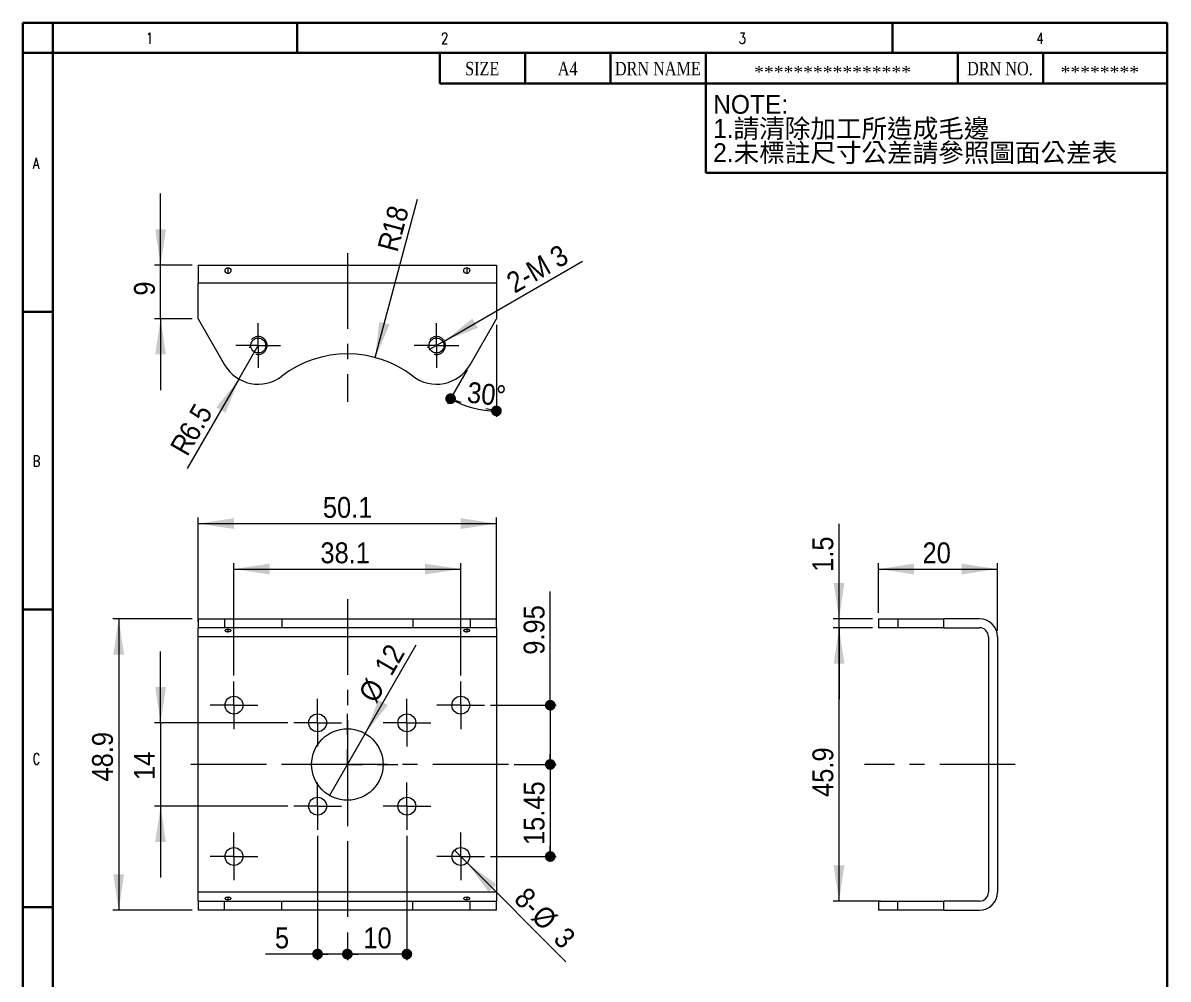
# Model space of a CAD drawing. Header units: millimetres. Extents: x 10 to 202, y 2 to 295.
# Drawn here: x 10 to 202.4, y 133.9 to 294.5 of the extents above; entities that cross this region are included whole.
import ezdxf

# ---------------------------------------------------------------- set-up
doc = ezdxf.new("R2010")
doc.units = ezdxf.units.MM
doc.linetypes.add('CENTER', pattern=[10.16, 6.35, -1.27, 1.27, -1.27])
doc.linetypes.add('CENTERX2', pattern=[20.32, 12.7, -2.54, 2.54, -2.54])
doc.layers.add('SLD-0', color=179, linetype='Continuous')
for name, color, linetype, lineweight in [('中心線2', 1, 'CENTER', 15), ('尺寸標柱線', 3, 'Continuous', 15), ('文字線性', 179, 'Continuous', 15)]:
    doc.layers.add(name, color=color, linetype=linetype, lineweight=lineweight)
doc.styles.add('SLDTEXTSTYLE0', font='GOTHIC.TTF', dxfattribs={"width": 0.913})
doc.styles.add('SLDTEXTSTYLE1', font='')
doc.styles.add('SLDTEXTSTYLE12', font='times.ttf', dxfattribs={"width": 0.8})
doc.styles.add('SLDTEXTSTYLE13', font='times.ttf', dxfattribs={"width": 1.090687})
doc.styles.add('SLDTEXTSTYLE14', font='txt_____.ttf', dxfattribs={"width": 0.75})
doc.styles.add('SLDTEXTSTYLE2', font='', dxfattribs={"bigfont": 'bigfont'})
doc.styles.get('SLDTEXTSTYLE1').set_extended_font_data('新細明體')
doc.styles.get('SLDTEXTSTYLE2').set_extended_font_data('新細明體')
doc.dimstyles.new('SLDDIMSTYLE0', dxfattribs={"dimtxt": 3.5, "dimasz": 6, "dimexe": 0, "dimexo": 0.0625, "dimgap": 0.875, "dimtad": 2, "dimdec": 1, "dimrnd": 1e-09, "dimzin": 12, "dimdsep": 46, "dimtxsty": 'SLDTEXTSTYLE0', "dimsah": 1, "dimcen": 0.09, "dimadec": 0, "dimazin": 0, "dimtfac": 1, "dimtdec": 1, "dimtofl": 0, "dimtmove": 0, "dimatfit": 3, "dimfxl": 0, "dimtolj": 1, "dimtzin": 12, "dimarcsym": 0})
doc.dimstyles.new('SLDDIMSTYLE1', dxfattribs={"dimtxt": 3.5, "dimasz": 6, "dimexe": 0, "dimexo": 0.0625, "dimgap": 0.875, "dimtad": 2, "dimrnd": 1e-09, "dimzin": 12, "dimdsep": 46, "dimtxsty": 'SLDTEXTSTYLE0', "dimsah": 1, "dimcen": 0.09, "dimadec": 0, "dimazin": 0, "dimtfac": 1, "dimtofl": 0, "dimtmove": 0, "dimatfit": 3, "dimfxl": 0, "dimtolj": 1, "dimtzin": 12, "dimarcsym": 0})
doc.dimstyles.new('SLDDIMSTYLE10', dxfattribs={"dimtxt": 3.5, "dimasz": 6, "dimexe": 0, "dimexo": 0.0625, "dimgap": 0.875, "dimtad": 2, "dimrnd": 1e-09, "dimzin": 12, "dimdsep": 46, "dimtxsty": 'SLDTEXTSTYLE0', "dimsah": 1, "dimcen": 0.09, "dimadec": 0, "dimazin": 0, "dimtfac": 1, "dimtofl": 0, "dimtmove": 0, "dimatfit": 3, "dimfxl": 0, "dimtolj": 1, "dimtzin": 12, "dimarcsym": 0})
doc.dimstyles.new('SLDDIMSTYLE2', dxfattribs={"dimtxt": 3.5, "dimasz": 1.8, "dimexe": 0, "dimexo": 0.0625, "dimgap": 0.875, "dimtad": 2, "dimrnd": 1e-09, "dimzin": 12, "dimdsep": 46, "dimtxsty": 'SLDTEXTSTYLE0', "dimblk1": 'DOT', "dimblk2": 'DOT', "dimsah": 1, "dimcen": 0.09, "dimadec": 0, "dimazin": 0, "dimtfac": 1, "dimtofl": 0, "dimtmove": 0, "dimatfit": 3, "dimldrblk": 'DOT', "dimfxl": 0, "dimtolj": 1, "dimtzin": 12, "dimarcsym": 0})
doc.dimstyles.new('SLDDIMSTYLE3', dxfattribs={"dimtxt": 3.5, "dimasz": 6, "dimexe": 0, "dimexo": 0.0625, "dimgap": 0.875, "dimtad": 2, "dimrnd": 1e-09, "dimzin": 12, "dimdsep": 46, "dimtxsty": 'SLDTEXTSTYLE0', "dimsah": 1, "dimcen": 0.09, "dimadec": 0, "dimazin": 0, "dimtfac": 1, "dimtmove": 0, "dimatfit": 3, "dimfxl": 0, "dimtolj": 1, "dimtzin": 12, "dimarcsym": 0})
doc.dimstyles.new('SLDDIMSTYLE4', dxfattribs={"dimtxt": 3.5, "dimasz": 6, "dimexe": 0, "dimexo": 0.0625, "dimgap": 0.875, "dimtad": 2, "dimrnd": 1e-09, "dimzin": 12, "dimdsep": 46, "dimtxsty": 'SLDTEXTSTYLE0', "dimsah": 1, "dimcen": 0.09, "dimadec": 0, "dimazin": 0, "dimtfac": 1, "dimtmove": 0, "dimatfit": 3, "dimfxl": 0, "dimtolj": 1, "dimtzin": 12, "dimarcsym": 0})
doc.dimstyles.new('SLDDIMSTYLE5', dxfattribs={"dimtxt": 3.5, "dimasz": 1.8, "dimexe": 0, "dimexo": 0.0625, "dimgap": 0.875, "dimtad": 2, "dimdec": 4, "dimzin": 12, "dimdsep": 46, "dimtxsty": 'SLDTEXTSTYLE0', "dimblk1": 'DOT', "dimblk2": 'DOT', "dimsah": 1, "dimcen": 0.09, "dimadec": 0, "dimazin": 0, "dimtfac": 1, "dimtdec": 0, "dimtofl": 0, "dimtmove": 0, "dimatfit": 3, "dimldrblk": 'DOT', "dimfxl": 0, "dimtolj": 1, "dimtzin": 12, "dimarcsym": 0})
doc.dimstyles.new('SLDDIMSTYLE6', dxfattribs={"dimtxt": 3.5, "dimasz": 6, "dimexe": 0, "dimexo": 0.0625, "dimgap": 0.875, "dimtad": 2, "dimrnd": 1e-09, "dimzin": 12, "dimdsep": 46, "dimtxsty": 'SLDTEXTSTYLE0', "dimsah": 1, "dimcen": 0.09, "dimadec": 0, "dimazin": 0, "dimtfac": 1, "dimtmove": 0, "dimatfit": 3, "dimfxl": 0, "dimtolj": 1, "dimtzin": 12, "dimarcsym": 0})
doc.dimstyles.new('SLDDIMSTYLE7', dxfattribs={"dimtxt": 3.5, "dimasz": 6, "dimexe": 0, "dimexo": 0.0625, "dimgap": 0.875, "dimtad": 2, "dimdec": 0, "dimrnd": 1e-09, "dimzin": 12, "dimdsep": 46, "dimtxsty": 'SLDTEXTSTYLE0', "dimsah": 1, "dimcen": 0.09, "dimadec": 0, "dimazin": 0, "dimtfac": 1, "dimtdec": 0, "dimtofl": 0, "dimtmove": 0, "dimatfit": 3, "dimfxl": 0, "dimtolj": 1, "dimtzin": 12, "dimarcsym": 0})
doc.dimstyles.new('SLDDIMSTYLE8', dxfattribs={"dimtxt": 3.5, "dimasz": 6, "dimexe": 0, "dimexo": 0.0625, "dimgap": 0.875, "dimtad": 2, "dimdec": 1, "dimrnd": 1e-09, "dimzin": 12, "dimdsep": 46, "dimtxsty": 'SLDTEXTSTYLE0', "dimsah": 1, "dimcen": 0.09, "dimadec": 0, "dimazin": 0, "dimtfac": 1, "dimtdec": 1, "dimtofl": 0, "dimtmove": 0, "dimatfit": 3, "dimfxl": 0, "dimtolj": 1, "dimtzin": 12, "dimarcsym": 0})
doc.dimstyles.new('SLDDIMSTYLE9', dxfattribs={"dimtxt": 3.5, "dimasz": 6, "dimexe": 0, "dimexo": 0.0625, "dimgap": 0.875, "dimtad": 2, "dimdec": 1, "dimrnd": 1e-09, "dimzin": 12, "dimdsep": 46, "dimtxsty": 'SLDTEXTSTYLE0', "dimsah": 1, "dimcen": 0.09, "dimadec": 0, "dimazin": 0, "dimtfac": 1, "dimtdec": 1, "dimtofl": 0, "dimtmove": 0, "dimatfit": 3, "dimfxl": 0, "dimtolj": 1, "dimtzin": 12, "dimarcsym": 0})

# ---------------------------------------------------------------- blocks, each defined once
blk = doc.blocks.new('SW_NOTE_0')
at = {"layer": '文字線性', "color": 0, "char_height": 3.5, "attachment_point": 1}
for s, insert, style in [('NOTE:', (0, 4.37), 'SLDTEXTSTYLE1'), ('1.請清除加工所造成毛邊', (0, -0.13), 'SLDTEXTSTYLE2'), ('2.未標註尺寸公差請參照圖面公差表', (0, -4.63), 'SLDTEXTSTYLE2')]:
    blk.add_mtext(s, dxfattribs=dict(at, insert=insert, style=style))
blk = doc.blocks.new('*D3')
at = {"layer": '尺寸標柱線', "color": 5}
for p, q in [((39.45, 193.93), (39.45, 211.43)), ((39.45, 210.43), (89.55, 210.43)), ((89.55, 193.93), (89.55, 211.43))]:
    blk.add_line(p, q, dxfattribs=at)
for points in [[(39.45, 210.43), (45.45, 209.53), (45.45, 211.33)], [(89.55, 210.43), (83.55, 211.33), (83.55, 209.53)]]:
    blk.add_solid(points, dxfattribs=at)
at = {"layer": '尺寸標柱線', "color": 5, "insert": (60.39, 214.9), "char_height": 3.5, "attachment_point": 1, "style": 'SLDTEXTSTYLE0'}
blk.add_mtext('50.1', dxfattribs=at)
blk = doc.blocks.new('*D4')
at = {"layer": '尺寸標柱線', "color": 5}
for p, q in [((45.45, 184.93), (45.45, 203.8)), ((45.45, 202.8), (83.55, 202.8)), ((83.55, 184.93), (83.55, 203.8))]:
    blk.add_line(p, q, dxfattribs=at)
for points in [[(45.45, 202.8), (51.45, 201.9), (51.45, 203.7)], [(83.55, 202.8), (77.55, 203.7), (77.55, 201.9)]]:
    blk.add_solid(points, dxfattribs=at)
at = {"layer": '尺寸標柱線', "color": 5, "insert": (59.98, 207.27), "char_height": 3.5, "attachment_point": 1, "style": 'SLDTEXTSTYLE0'}
blk.add_mtext('38.1', dxfattribs=at)
blk = doc.blocks.new('*D5')
at = {"layer": '尺寸標柱線', "color": 5}
for p, q in [((33.13, 176.98), (33.13, 188.98)), ((54.5, 176.98), (32.13, 176.98)), ((33.13, 176.98), (33.13, 162.98)), ((54.5, 162.98), (32.13, 162.98)), ((33.13, 162.98), (33.13, 150.98))]:
    blk.add_line(p, q, dxfattribs=at)
for points in [[(33.13, 176.98), (34.03, 182.98), (32.23, 182.98)], [(33.13, 162.98), (32.23, 156.98), (34.03, 156.98)]]:
    blk.add_solid(points, dxfattribs=at)
at = {"layer": '尺寸標柱線', "color": 5, "insert": (28.66, 167.38), "char_height": 3.5, "attachment_point": 1, "rotation": 90, "style": 'SLDTEXTSTYLE0'}
blk.add_mtext('14', dxfattribs=at)
blk = doc.blocks.new('*D6')
at = {"layer": '尺寸標柱線', "color": 5}
for p, q in [((38.45, 194.43), (25.09, 194.43)), ((26.09, 194.43), (26.09, 145.53)), ((38.45, 145.53), (25.09, 145.53))]:
    blk.add_line(p, q, dxfattribs=at)
for points in [[(26.09, 194.43), (25.19, 188.43), (26.99, 188.43)], [(26.09, 145.53), (26.99, 151.53), (25.19, 151.53)]]:
    blk.add_solid(points, dxfattribs=at)
at = {"layer": '尺寸標柱線', "color": 5, "insert": (21.62, 167.12), "char_height": 3.5, "attachment_point": 1, "rotation": 90, "style": 'SLDTEXTSTYLE0'}
blk.add_mtext('48.9', dxfattribs=at)
blk = doc.blocks.new('_DOT')
at = {"color": 0, "linetype": 'ByBlock', "lineweight": -2}
blk.add_line((-0.5, 0), (-1, 0), dxfattribs=at)
at = {"color": 0, "linetype": 'ByBlock', "const_width": 0.5}
blk.add_lwpolyline([(-0.25, 0, 1), (0.25, 0, 1)], format="xyb", close=True, dxfattribs=at)
blk = doc.blocks.new('*D8')
at = {"layer": '尺寸標柱線', "color": 5}
for p, q in [((59.5, 157.98), (59.5, 137.14)), ((64.5, 141.79), (64.5, 137.14)), ((59.5, 138.14), (50.75, 138.14)), ((64.5, 138.14), (59.5, 138.14))]:
    blk.add_line(p, q, dxfattribs=at)
at = {"layer": '尺寸標柱線', "color": 5, "xscale": 1.8, "yscale": 1.8, "rotation": 180.0000000000006}
blk.add_blockref('_DOT', (59.5, 138.14, -9.9), dxfattribs=at)
at = {"layer": '尺寸標柱線', "color": 5, "xscale": 1.8, "yscale": 1.8}
blk.add_blockref('_DOT', (64.5, 138.14, -9.9), dxfattribs=at)
at = {"layer": '尺寸標柱線', "color": 5, "insert": (52.34, 142.61), "char_height": 3.5, "attachment_point": 1, "style": 'SLDTEXTSTYLE0'}
blk.add_mtext('5', dxfattribs=at)
blk = doc.blocks.new('*D9')
at = {"layer": '尺寸標柱線', "color": 5}
for p, q in [((74.5, 157.98), (74.5, 137.14)), ((64.5, 141.79), (64.5, 137.14)), ((74.5, 138.14), (64.5, 138.14))]:
    blk.add_line(p, q, dxfattribs=at)
at = {"layer": '尺寸標柱線', "color": 5, "xscale": 1.8, "yscale": 1.8, "rotation": 180.0000000000006}
blk.add_blockref('_DOT', (64.5, 138.14, -9.9), dxfattribs=at)
at = {"layer": '尺寸標柱線', "color": 5, "xscale": 1.8, "yscale": 1.8}
blk.add_blockref('_DOT', (74.5, 138.14, -9.9), dxfattribs=at)
at = {"layer": '尺寸標柱線', "color": 5, "insert": (67.19, 142.61), "char_height": 3.5, "attachment_point": 1, "style": 'SLDTEXTSTYLE0'}
blk.add_mtext('10', dxfattribs=at)
blk = doc.blocks.new('*D10')
at = {"layer": '尺寸標柱線', "color": 5}
for p, q in [((98.59, 179.93), (98.59, 199.04)), ((88.55, 179.93), (99.59, 179.93)), ((98.59, 179.93), (98.59, 169.98)), ((92.55, 169.98), (99.59, 169.98))]:
    blk.add_line(p, q, dxfattribs=at)
at = {"layer": '尺寸標柱線', "color": 5, "xscale": 1.8, "yscale": 1.8}
for p, rotation in [((98.59, 179.93, -9.9), 90.00000000000057), ((98.59, 169.98, -9.9), 270.0000000000006)]:
    blk.add_blockref('_DOT', p, dxfattribs=dict(at, rotation=rotation))
at = {"layer": '尺寸標柱線', "color": 5, "insert": (94.12, 188.41), "char_height": 3.5, "attachment_point": 1, "rotation": 90, "style": 'SLDTEXTSTYLE0'}
blk.add_mtext('9.95', dxfattribs=at)
blk = doc.blocks.new('*D11')
at = {"layer": '尺寸標柱線', "color": 5}
for p, q in [((92.55, 169.98), (99.59, 169.98)), ((98.59, 169.98), (98.59, 154.53)), ((88.55, 154.53), (99.59, 154.53))]:
    blk.add_line(p, q, dxfattribs=at)
at = {"layer": '尺寸標柱線', "color": 5, "xscale": 1.8, "yscale": 1.8}
for p, rotation in [((98.59, 169.98, -9.9), 90.00000000000057), ((98.59, 154.53, -9.9), 270.0000000000006)]:
    blk.add_blockref('_DOT', p, dxfattribs=dict(at, rotation=rotation))
at = {"layer": '尺寸標柱線', "color": 5, "insert": (94.12, 156.45), "char_height": 3.5, "attachment_point": 1, "rotation": 90, "style": 'SLDTEXTSTYLE0'}
blk.add_mtext('15.45', dxfattribs=at)
blk = doc.blocks.new('*D12')
at = {"layer": '尺寸標柱線', "color": 5}
for q in [(82.49, 155.59), (101.22, 136.87)]:
    blk.add_line((84.61, 153.47), q, dxfattribs=at)
blk.add_solid([(84.61, 153.47), (88.22, 148.59), (89.49, 149.87)], dxfattribs=at)
at = {"layer": '尺寸標柱線', "color": 5, "char_height": 3.5, "attachment_point": 1, "rotation": 315, "style": 'SLDTEXTSTYLE0'}
for s, insert in [('8-', (94.79, 149.65)), ('%%c', (97.68, 146.69)), ('3', (101.41, 142.95))]:
    blk.add_mtext(s, dxfattribs=dict(at, insert=insert))
blk = doc.blocks.new('*D13')
at = {"layer": '尺寸標柱線', "color": 5}
for q in [(76.09, 190.05), (61.5, 164.79)]:
    blk.add_line((67.5, 175.18), q, dxfattribs=at)
blk.add_solid([(67.5, 175.18), (71.28, 179.93), (69.72, 180.83)], dxfattribs=at)
at = {"layer": '尺寸標柱線', "color": 5, "char_height": 3.5, "attachment_point": 1, "rotation": 60, "style": 'SLDTEXTSTYLE0'}
for s, insert in [('12', (68.87, 186.41)), ('%%c', (66.23, 181.84))]:
    blk.add_mtext(s, dxfattribs=dict(at, insert=insert))
blk = doc.blocks.new('SW_CENTERMARKSYMBOL_0')
at = {"layer": '中心線2', "color": 0}
for p, q in [((0, 2.5), (0, 4)), ((0, 0), (0, 2.5)), ((-2.5, 0), (-4, 0)), ((0, 0), (-2.5, 0)), ((0, 0), (0, -2.5)), ((0, 0), (2.5, 0)), ((2.5, 0), (4, 0)), ((0, -2.5), (0, -4))]:
    blk.add_line(p, q, dxfattribs=at)
blk = doc.blocks.new('SW_CENTERMARKSYMBOL_1')
at = {"layer": '中心線2', "color": 0}
for p, q in [((0, 2.5), (0, 4)), ((0, 0), (0, 2.5)), ((-2.5, 0), (-4, 0)), ((0, 0), (-2.5, 0)), ((0, 0), (0, -2.5)), ((0, 0), (2.5, 0)), ((2.5, 0), (4, 0)), ((0, -2.5), (0, -4))]:
    blk.add_line(p, q, dxfattribs=at)
blk = doc.blocks.new('SW_CENTERMARKSYMBOL_2')
at = {"layer": '中心線2', "color": 0}
for p, q in [((0, 2.5), (0, 4)), ((0, 0), (0, 2.5)), ((-2.5, 0), (-4, 0)), ((0, 0), (-2.5, 0)), ((0, 0), (0, -2.5)), ((0, 0), (2.5, 0)), ((2.5, 0), (4, 0)), ((0, -2.5), (0, -4))]:
    blk.add_line(p, q, dxfattribs=at)
blk = doc.blocks.new('SW_CENTERMARKSYMBOL_3')
at = {"layer": '中心線2', "color": 0}
for p, q in [((0, 2.5), (0, 4)), ((0, 0), (0, 2.5)), ((-2.5, 0), (-4, 0)), ((0, 0), (-2.5, 0)), ((0, 0), (0, -2.5)), ((0, 0), (2.5, 0)), ((2.5, 0), (4, 0)), ((0, -2.5), (0, -4))]:
    blk.add_line(p, q, dxfattribs=at)
blk = doc.blocks.new('SW_CENTERMARKSYMBOL_4')
at = {"layer": '中心線2', "color": 0}
for p, q in [((0, 5), (0, 8.5)), ((0, 0), (0, 2.5)), ((-5, 0), (-8.5, 0)), ((0, 0), (-2.5, 0)), ((0, 0), (0, -2.5)), ((0, 0), (2.5, 0)), ((5, 0), (8.5, 0)), ((0, -5), (0, -8.5))]:
    blk.add_line(p, q, dxfattribs=at)
blk = doc.blocks.new('SW_CENTERMARKSYMBOL_5')
at = {"layer": '中心線2', "color": 0}
for p, q in [((0, 2.5), (0, 4)), ((0, 0), (0, 2.5)), ((-2.5, 0), (-4, 0)), ((0, 0), (-2.5, 0)), ((0, 0), (0, -2.5)), ((0, 0), (2.5, 0)), ((2.5, 0), (4, 0)), ((0, -2.5), (0, -4))]:
    blk.add_line(p, q, dxfattribs=at)
blk = doc.blocks.new('SW_CENTERMARKSYMBOL_6')
at = {"layer": '中心線2', "color": 0}
for p, q in [((0, 2.5), (0, 4)), ((0, 0), (0, 2.5)), ((-2.5, 0), (-4, 0)), ((0, 0), (-2.5, 0)), ((0, 0), (0, -2.5)), ((0, 0), (2.5, 0)), ((2.5, 0), (4, 0)), ((0, -2.5), (0, -4))]:
    blk.add_line(p, q, dxfattribs=at)
blk = doc.blocks.new('SW_CENTERMARKSYMBOL_7')
at = {"layer": '中心線2', "color": 0}
for p, q in [((0, 2.5), (0, 4)), ((0, 0), (0, 2.5)), ((-2.5, 0), (-4, 0)), ((0, 0), (-2.5, 0)), ((0, 0), (0, -2.5)), ((0, 0), (2.5, 0)), ((2.5, 0), (4, 0)), ((0, -2.5), (0, -4))]:
    blk.add_line(p, q, dxfattribs=at)
blk = doc.blocks.new('SW_CENTERMARKSYMBOL_8')
at = {"layer": '中心線2', "color": 0}
for p, q in [((0, 2.5), (0, 4)), ((0, 0), (0, 2.5)), ((-2.5, 0), (-4, 0)), ((0, 0), (-2.5, 0)), ((0, 0), (0, -2.5)), ((0, 0), (2.5, 0)), ((2.5, 0), (4, 0)), ((0, -2.5), (0, -4))]:
    blk.add_line(p, q, dxfattribs=at)
blk = doc.blocks.new('SW_CENTERMARKSYMBOL_9')
at = {"layer": '中心線2', "color": 0}
for p, q in [((0, 2.5), (0, 4)), ((0, 0), (0, 2.5)), ((-2.5, 0), (-4, 0)), ((0, 0), (-2.5, 0)), ((0, 0), (0, -2.5)), ((0, 0), (2.5, 0)), ((2.5, 0), (4, 0)), ((0, -2.5), (0, -4))]:
    blk.add_line(p, q, dxfattribs=at)
blk = doc.blocks.new('SW_CENTERMARKSYMBOL_10')
at = {"layer": '中心線2', "color": 0}
for p, q in [((0, 2.5), (0, 4)), ((0, 0), (0, 2.5)), ((-2.5, 0), (-4, 0)), ((0, 0), (-2.5, 0)), ((0, 0), (0, -2.5)), ((0, 0), (2.5, 0)), ((2.5, 0), (4, 0)), ((0, -2.5), (0, -4))]:
    blk.add_line(p, q, dxfattribs=at)
blk = doc.blocks.new('SW_CENTERMARKSYMBOL_11')
at = {"layer": '中心線2', "color": 0}
for p, q in [((0, 2.5), (0, 4)), ((0, 0), (0, 2.5)), ((-2.5, 0), (-4, 0)), ((0, 0), (-2.5, 0)), ((0, 0), (0, -2.5)), ((0, 0), (2.5, 0)), ((2.5, 0), (4, 0)), ((0, -2.5), (0, -4))]:
    blk.add_line(p, q, dxfattribs=at)
blk = doc.blocks.new('SW_CENTERMARKSYMBOL_12')
at = {"layer": '中心線2', "color": 0}
for p, q in [((0, 2.5), (0, 4)), ((0, 0), (0, 2.5)), ((-2.5, 0), (-4, 0)), ((0, 0), (-2.5, 0)), ((0, 0), (0, -2.5)), ((0, 0), (2.5, 0)), ((2.5, 0), (4, 0)), ((0, -2.5), (0, -4))]:
    blk.add_line(p, q, dxfattribs=at)
blk = doc.blocks.new('SW_CENTERMARKSYMBOL_13')
at = {"layer": '中心線2', "color": 0}
for p, q in [((0, 5), (0, 8.5)), ((0, 0), (0, 2.5)), ((-5, 0), (-8.5, 0)), ((0, 0), (-2.5, 0)), ((0, 0), (0, -2.5)), ((0, 0), (2.5, 0)), ((5, 0), (8.5, 0)), ((0, -5), (0, -8.5))]:
    blk.add_line(p, q, dxfattribs=at)
blk = doc.blocks.new('SW_CENTERMARKSYMBOL_14')
at = {"layer": '中心線2', "color": 0}
for p, q in [((0, 2.5), (0, 4)), ((0, 0), (0, 2.5)), ((-2.5, 0), (-4, 0)), ((0, 0), (-2.5, 0)), ((0, 0), (0, -2.5)), ((0, 0), (2.5, 0)), ((2.5, 0), (4, 0)), ((0, -2.5), (0, -4))]:
    blk.add_line(p, q, dxfattribs=at)
blk = doc.blocks.new('SW_CENTERMARKSYMBOL_15')
at = {"layer": '中心線2', "color": 0}
for p, q in [((0, 2.5), (0, 4)), ((0, 0), (0, 2.5)), ((-2.5, 0), (-4, 0)), ((0, 0), (-2.5, 0)), ((0, 0), (0, -2.5)), ((0, 0), (2.5, 0)), ((2.5, 0), (4, 0)), ((0, -2.5), (0, -4))]:
    blk.add_line(p, q, dxfattribs=at)
blk = doc.blocks.new('SW_CENTERMARKSYMBOL_16')
at = {"layer": '中心線2', "color": 0}
for p, q in [((0, 2.5), (0, 4)), ((0, 0), (0, 2.5)), ((-2.5, 0), (-4, 0)), ((0, 0), (-2.5, 0)), ((0, 0), (0, -2.5)), ((0, 0), (2.5, 0)), ((2.5, 0), (4, 0)), ((0, -2.5), (0, -4))]:
    blk.add_line(p, q, dxfattribs=at)
blk = doc.blocks.new('SW_CENTERMARKSYMBOL_17')
at = {"layer": '中心線2', "color": 0}
for p, q in [((0, 2.5), (0, 4)), ((0, 0), (0, 2.5)), ((-2.5, 0), (-4, 0)), ((0, 0), (-2.5, 0)), ((0, 0), (0, -2.5)), ((0, 0), (2.5, 0)), ((2.5, 0), (4, 0)), ((0, -2.5), (0, -4))]:
    blk.add_line(p, q, dxfattribs=at)
blk = doc.blocks.new('*D32')
at = {"layer": '尺寸標柱線', "color": 5}
for p, q in [((33.13, 253.83), (33.13, 265.83)), ((38.45, 253.83), (32.13, 253.83)), ((33.13, 244.83), (33.13, 253.83)), ((38.45, 244.83), (32.13, 244.83)), ((33.13, 244.83), (33.13, 232.83))]:
    blk.add_line(p, q, dxfattribs=at)
for points in [[(33.13, 253.83), (34.03, 259.83), (32.23, 259.83)], [(33.13, 244.83), (32.23, 238.83), (34.03, 238.83)]]:
    blk.add_solid(points, dxfattribs=at)
at = {"layer": '尺寸標柱線', "color": 5, "insert": (28.66, 248.7), "char_height": 3.5, "attachment_point": 1, "rotation": 90, "style": 'SLDTEXTSTYLE0'}
blk.add_mtext('9', dxfattribs=at)
blk = doc.blocks.new('*D33')
at = {"layer": '尺寸標柱線', "color": 5}
for p, q in [((89.55, 243.83), (89.55, 228.35)), ((84.62, 236.23), (81.35, 230.53))]:
    blk.add_line(p, q, dxfattribs=at)
blk.add_arc((89.55, 244.83), 15.49, 240.1592, 270, dxfattribs=at)
at = {"layer": '尺寸標柱線', "color": 5, "xscale": 1.8, "yscale": 1.8}
for p, rotation in [((81.85, 231.4, 14.42), 160.7487088502866), ((89.55, 229.35, 14.42), 349.4104505726698)]:
    blk.add_blockref('_DOT', p, dxfattribs=dict(at, rotation=rotation))
at = {"layer": '尺寸標柱線', "color": 5, "insert": (84.86, 234.26), "char_height": 3.5, "attachment_point": 1, "rotation": 353.7715, "style": 'SLDTEXTSTYLE0'}
blk.add_mtext('30°', dxfattribs=at)
blk = doc.blocks.new('*D34')
at = {"layer": '尺寸標柱線', "color": 5}
for q in [(103.99, 254.48), (78.18, 239.58)]:
    blk.add_line((80.78, 241.08), q, dxfattribs=at)
blk.add_solid([(80.78, 241.08), (86.42, 243.3), (85.52, 244.86)], dxfattribs=at)
at = {"layer": '尺寸標柱線', "color": 5, "char_height": 3.5, "attachment_point": 1, "rotation": 30, "style": 'SLDTEXTSTYLE0'}
for s, insert in [('3', (98.15, 256.25)), ('2-M', (90.86, 252.04))]:
    blk.add_mtext(s, dxfattribs=dict(at, insert=insert))
blk = doc.blocks.new('*D35')
at = {"layer": '尺寸標柱線', "color": 5}
blk.add_line((69.18, 238.3), (76.31, 264.88), dxfattribs=at)
blk.add_solid([(69.18, 238.3), (71.61, 243.87), (69.87, 244.33)], dxfattribs=at)
at = {"layer": '尺寸標柱線', "color": 5, "char_height": 3.5, "attachment_point": 1, "rotation": 75, "style": 'SLDTEXTSTYLE0'}
for s, insert in [('18', (70.25, 259.51)), ('R', (69.51, 256.77))]:
    blk.add_mtext(s, dxfattribs=dict(at, insert=insert))
blk = doc.blocks.new('*D36')
at = {"layer": '尺寸標柱線', "color": 5}
for q in [(49.53, 240.33), (37.62, 219.7)]:
    blk.add_line((46.28, 234.7), q, dxfattribs=at)
blk.add_solid([(46.28, 234.7), (42.5, 229.96), (44.06, 229.06)], dxfattribs=at)
at = {"layer": '尺寸標柱線', "color": 5, "char_height": 3.5, "attachment_point": 1, "rotation": 60, "style": 'SLDTEXTSTYLE0'}
for s, insert in [('6.5', (35.98, 225.75)), ('R', (34.57, 223.3))]:
    blk.add_mtext(s, dxfattribs=dict(at, insert=insert))
blk = doc.blocks.new('SW_CENTERMARKSYMBOL_18')
at = {"layer": '中心線2', "color": 0}
for p, q in [((0, 2.5), (0, 3.75)), ((0, 0), (0, 2.5)), ((-2.5, 0), (-3.75, 0)), ((0, 0), (-2.5, 0)), ((0, 0), (0, -2.5)), ((0, 0), (2.5, 0)), ((2.5, 0), (3.75, 0)), ((0, -2.5), (0, -3.75))]:
    blk.add_line(p, q, dxfattribs=at)
blk = doc.blocks.new('SW_CENTERMARKSYMBOL_19')
at = {"layer": '中心線2', "color": 0}
for p, q in [((0, 2.5), (0, 3.75)), ((0, 0), (0, 2.5)), ((-2.5, 0), (-3.75, 0)), ((0, 0), (-2.5, 0)), ((0, 0), (0, -2.5)), ((0, 0), (2.5, 0)), ((2.5, 0), (3.75, 0)), ((0, -2.5), (0, -3.75))]:
    blk.add_line(p, q, dxfattribs=at)
blk = doc.blocks.new('*D44')
at = {"layer": '尺寸標柱線', "color": 5}
for p, q in [((153.71, 195.43), (153.71, 203.8)), ((153.71, 202.8), (173.71, 202.8)), ((173.71, 192.43), (173.71, 203.8))]:
    blk.add_line(p, q, dxfattribs=at)
for points in [[(153.71, 202.8), (159.71, 201.9), (159.71, 203.7)], [(173.71, 202.8), (167.71, 203.7), (167.71, 201.9)]]:
    blk.add_solid(points, dxfattribs=at)
at = {"layer": '尺寸標柱線', "color": 5, "insert": (161.13, 207.27), "char_height": 3.5, "attachment_point": 1, "style": 'SLDTEXTSTYLE0'}
blk.add_mtext('20', dxfattribs=at)
blk = doc.blocks.new('*D45')
at = {"layer": '尺寸標柱線', "color": 5}
for p, q in [((152.71, 192.93), (146.1, 192.93)), ((147.1, 147.03), (147.1, 192.93)), ((154.05, 147.03), (146.1, 147.03))]:
    blk.add_line(p, q, dxfattribs=at)
for points in [[(147.1, 192.93), (146.2, 186.93), (148, 186.93)], [(147.1, 147.03), (148, 153.03), (146.2, 153.03)]]:
    blk.add_solid(points, dxfattribs=at)
at = {"layer": '尺寸標柱線', "color": 5, "insert": (142.63, 164.53), "char_height": 3.5, "attachment_point": 1, "rotation": 90, "style": 'SLDTEXTSTYLE0'}
blk.add_mtext('45.9', dxfattribs=at)
blk = doc.blocks.new('*D46')
at = {"layer": '尺寸標柱線', "color": 5}
for p, q in [((147.1, 194.43), (147.1, 210.37)), ((152.71, 194.43), (146.1, 194.43)), ((147.1, 192.93), (147.1, 194.43)), ((152.71, 192.93), (146.1, 192.93)), ((147.1, 192.93), (147.1, 180.93))]:
    blk.add_line(p, q, dxfattribs=at)
for points in [[(147.1, 194.43), (148, 200.43), (146.2, 200.43)], [(147.1, 192.93), (146.2, 186.93), (148, 186.93)]]:
    blk.add_solid(points, dxfattribs=at)
at = {"layer": '尺寸標柱線', "color": 5, "insert": (142.63, 202.32), "char_height": 3.5, "attachment_point": 1, "rotation": 90, "style": 'SLDTEXTSTYLE0'}
blk.add_mtext('1.5', dxfattribs=at)

msp = doc.modelspace()

# ---------------------------------------------------------------- linework, layer by layer
at = {"color": 7, "linetype": 'Continuous', "lineweight": 15}
for p, q in [((39.45291, 253.83239), (89.55291, 253.83239)), ((39.45291, 253.83239), (39.45291, 250.83239)), ((89.55291, 253.83239), (89.55291, 250.83239)), ((39.45291, 244.83239), (39.45291, 250.83239)), ((39.45291, 250.83239), (89.55291, 250.83239)), ((89.55291, 250.83239), (89.55291, 244.83239)), ((39.45291, 244.83239), (43.88974, 237.09804)), ((85.11609, 237.09804), (89.55291, 244.83239)), ((39.45291, 194.43339), (39.45291, 192.93339)), ((39.45291, 194.43339), (43.88974, 194.43339)), ((43.88974, 194.43339), (43.88974, 192.93339)), ((43.88974, 194.43339), (53.48688, 194.43339)), ((53.48688, 194.43339), (53.48688, 192.93339)), ((53.48688, 194.43339), (75.51895, 194.43339)), ((75.51895, 194.43339), (75.51895, 192.93339)), ((75.51895, 194.43339), (85.11609, 194.43339)), ((85.11609, 194.43339), (85.11609, 192.93339)), ((85.11609, 194.43339), (89.55291, 194.43339)), ((89.55291, 192.93339), (89.55291, 194.43339)), ((153.7092, 194.43339), (153.7092, 192.93339)), ((153.7092, 194.43339), (156.97485, 194.43339)), ((156.97485, 194.43339), (156.97485, 192.93339)), ((156.97485, 194.43339), (164.7092, 194.43339)), ((164.7092, 192.93339), (164.7092, 194.43339)), ((170.7092, 194.43339), (164.7092, 194.43339)), ((43.88974, 192.93339), (39.45291, 192.93339)), ((39.45291, 191.43339), (39.45291, 192.93339)), ((53.48688, 192.93339), (43.88974, 192.93339)), ((75.51895, 192.93339), (53.48688, 192.93339)), ((85.11609, 192.93339), (75.51895, 192.93339)), ((89.55291, 192.93339), (85.11609, 192.93339)), ((89.55291, 192.93339), (89.55291, 191.43339)), ((156.97485, 192.93339), (153.7092, 192.93339)), ((164.7092, 192.93339), (156.97485, 192.93339)), ((164.7092, 192.93339), (170.7092, 192.93339)), ((89.55291, 191.43339), (39.45291, 191.43339)), ((39.45291, 148.53331), (39.45291, 191.43339)), ((89.55291, 191.43339), (89.55291, 148.53331)), ((171.97628, 192.22293), (171.98231, 192.22657)), ((172.2092, 191.43339), (172.2092, 148.53331)), ((173.7092, 191.43339), (173.7092, 148.53331)), ((89.55291, 148.53331), (39.45291, 148.53331)), ((39.45291, 147.03331), (39.45291, 148.53331)), ((89.55291, 148.53331), (89.55291, 147.03331)), ((39.45291, 147.03331), (39.45291, 145.53331)), ((39.45291, 147.03331), (43.88974, 147.03331)), ((43.88974, 145.53331), (43.88974, 147.03331)), ((43.88974, 147.03331), (53.48688, 147.03331)), ((53.48688, 145.53331), (53.48688, 147.03331)), ((53.48688, 147.03331), (75.51895, 147.03331)), ((75.51895, 145.53331), (75.51895, 147.03331)), ((75.51895, 147.03331), (85.11609, 147.03331)), ((85.11609, 145.53331), (85.11609, 147.03331)), ((85.11609, 147.03331), (89.55291, 147.03331)), ((89.55291, 145.53331), (89.55291, 147.03331)), ((153.7092, 147.03331), (153.7092, 145.53331)), ((153.7092, 147.03331), (156.97485, 147.03331)), ((156.97485, 145.53331), (156.97485, 147.03331)), ((156.97485, 147.03331), (164.7092, 147.03331)), ((164.7092, 145.53331), (164.7092, 147.03331)), ((170.7092, 147.03331), (164.7092, 147.03331)), ((171.49873, 147.26623), (171.50238, 147.2602)), ((43.88974, 145.53331), (39.45291, 145.53331)), ((53.48688, 145.53331), (43.88974, 145.53331)), ((75.51895, 145.53331), (53.48688, 145.53331)), ((85.11609, 145.53331), (75.51895, 145.53331)), ((89.55291, 145.53331), (85.11609, 145.53331)), ((156.97485, 145.53331), (153.7092, 145.53331)), ((164.7092, 145.53331), (156.97485, 145.53331)), ((164.7092, 145.53331), (170.7092, 145.53331))]:
    msp.add_line(p, q, dxfattribs=at)
at = {"color": 8, "linetype": 'Continuous', "lineweight": 15}
for p, q in [((44.45291, 253.3838), (44.45291, 252.41045)), ((84.55291, 253.3838), (84.55291, 252.41045)), ((44.45291, 192.7091), (44.45291, 192.22243)), ((84.55291, 192.7091), (84.55291, 192.22243)), ((44.45291, 147.74428), (44.45291, 147.25761)), ((84.55291, 147.74428), (84.55291, 147.25761))]:
    msp.add_line(p, q, dxfattribs=at)
at = {"color": 7, "linetype": 'Continuous', "lineweight": 15}
for centre, radius in [((49.52791, 240.33239), 1.25), ((79.47791, 240.33239), 1.25), ((45.45291, 179.93339), 1.5), ((83.55291, 179.93339), 1.5), ((59.50291, 176.98331), 1.5), ((74.50291, 176.98331), 1.5), ((64.50291, 169.98331), 6), ((59.50291, 162.98331), 1.5), ((74.50291, 162.98331), 1.5), ((45.45291, 154.53331), 1.5), ((83.55291, 154.53331), 1.5)]:
    msp.add_circle(centre, radius, dxfattribs=at)
for centre, radius, start, end in [((64.50291, 220.83235), 18.08663, 52.4776423, 127.5223577), ((49.52791, 240.33239), 6.5, 209.8408406, 307.5223577), ((79.47791, 240.33239), 6.5, 232.4776423, 330.1591594), ((170.7092, 191.43339), 3, 0, 90), ((170.7092, 191.43339), 1.5, 0, 90), ((170.7092, 148.53331), 3, 270, 0), ((170.7092, 148.53331), 1.5, 270, 0)]:
    msp.add_arc(centre, radius, start, end, dxfattribs=at)
for points, knots in [([(44.45291, 252.41045), (44.3742, 252.41045), (44.29602, 252.43394), (44.16599, 252.50879), (44.11327, 252.55875), (43.98923, 252.72181), (43.95291, 252.84241), (43.95292, 253.00941), (43.96245, 253.06253), (44.00118, 253.16086), (44.03092, 253.20694), (44.1127, 253.28629), (44.16551, 253.32043), (44.2958, 253.36948), (44.37336, 253.38383), (44.45291, 253.3838)], [0, 0, 0, 0, 0.125, 0.125, 0.25, 0.25, 0.5, 0.5, 0.625, 0.625, 0.75, 0.75, 0.875, 0.875, 1, 1, 1, 1]), ([(44.45291, 253.3838), (44.53275, 253.38376), (44.60962, 253.3696), (44.74017, 253.32052), (44.79295, 253.28647), (44.91612, 253.16695), (44.95302, 253.06477), (44.95286, 252.89747), (44.94345, 252.84052), (44.90438, 252.72483), (44.87487, 252.66691), (44.79269, 252.55896), (44.73981, 252.5087), (44.60916, 252.43364), (44.53191, 252.41045), (44.45291, 252.41045)], [0, 0, 0, 0, 0.125, 0.125, 0.25, 0.25, 0.5, 0.5, 0.625, 0.625, 0.75, 0.75, 0.875, 0.875, 1, 1, 1, 1]), ([(84.55291, 252.41045), (84.4742, 252.41045), (84.39602, 252.43394), (84.26599, 252.50879), (84.21327, 252.55875), (84.08923, 252.72181), (84.05291, 252.84241), (84.05292, 253.00941), (84.06245, 253.06253), (84.10118, 253.16086), (84.13092, 253.20694), (84.2127, 253.28629), (84.26551, 253.32043), (84.3958, 253.36948), (84.47336, 253.38383), (84.55291, 253.3838)], [0, 0, 0, 0, 0.125, 0.125, 0.25, 0.25, 0.5, 0.5, 0.625, 0.625, 0.75, 0.75, 0.875, 0.875, 1, 1, 1, 1]), ([(84.55291, 253.3838), (84.63275, 253.38376), (84.70962, 253.3696), (84.84017, 253.32052), (84.89295, 253.28647), (85.01612, 253.16695), (85.05302, 253.06477), (85.05286, 252.89747), (85.04345, 252.84052), (85.00438, 252.72483), (84.97487, 252.66691), (84.89269, 252.55896), (84.83981, 252.5087), (84.70916, 252.43364), (84.63191, 252.41045), (84.55291, 252.41045)], [0, 0, 0, 0, 0.125, 0.125, 0.25, 0.25, 0.5, 0.5, 0.625, 0.625, 0.75, 0.75, 0.875, 0.875, 1, 1, 1, 1]), ([(44.45291, 192.22243), (44.39676, 192.22242), (44.34164, 192.22769), (44.23378, 192.25005), (44.18059, 192.26692), (44.08424, 192.31281), (44.04004, 192.34215), (43.97364, 192.41293), (43.95305, 192.45409), (43.95278, 192.5332), (43.97343, 192.56999), (44.03945, 192.62727), (44.08353, 192.6486), (44.22904, 192.6969), (44.3411, 192.7091), (44.45291, 192.7091)], [0, 0, 0, 0, 0.125, 0.125, 0.25, 0.25, 0.375, 0.375, 0.5, 0.5, 0.625, 0.625, 0.75, 0.75, 1, 1, 1, 1]), ([(44.45291, 192.7091), (44.56459, 192.7091), (44.67699, 192.69675), (44.8215, 192.64891), (44.86579, 192.62758), (44.93185, 192.57066), (44.95273, 192.53401), (44.9531, 192.45522), (44.93247, 192.41345), (44.86671, 192.34291), (44.82291, 192.31354), (44.67691, 192.2437), (44.56508, 192.22243), (44.45291, 192.22243)], [0, 0, 0, 0, 0.25, 0.25, 0.375, 0.375, 0.5, 0.5, 0.625, 0.625, 0.75, 0.75, 1, 1, 1, 1]), ([(84.55291, 192.22243), (84.49676, 192.22243), (84.44164, 192.22769), (84.33378, 192.25005), (84.28059, 192.26692), (84.18424, 192.31281), (84.14004, 192.34215), (84.07364, 192.41293), (84.05305, 192.45409), (84.05278, 192.5332), (84.07343, 192.56999), (84.13945, 192.62727), (84.18353, 192.6486), (84.32904, 192.6969), (84.4411, 192.7091), (84.55291, 192.7091)], [0, 0, 0, 0, 0.125, 0.125, 0.25, 0.25, 0.375, 0.375, 0.5, 0.5, 0.625, 0.625, 0.75, 0.75, 1, 1, 1, 1]), ([(84.55291, 192.7091), (84.66459, 192.7091), (84.77699, 192.69675), (84.9215, 192.64891), (84.96579, 192.62758), (85.03186, 192.57066), (85.05273, 192.53401), (85.0531, 192.45522), (85.03247, 192.41345), (84.96671, 192.34291), (84.92291, 192.31354), (84.77691, 192.2437), (84.66508, 192.22242), (84.55291, 192.22243)], [0, 0, 0, 0, 0.25, 0.25, 0.375, 0.375, 0.5, 0.5, 0.625, 0.625, 0.75, 0.75, 1, 1, 1, 1]), ([(44.45291, 147.25761), (44.39676, 147.25761), (44.34164, 147.26081), (44.23378, 147.27504), (44.18059, 147.28591), (44.08424, 147.31783), (44.04004, 147.33906), (43.97364, 147.39639), (43.95305, 147.43272), (43.95278, 147.51177), (43.97343, 147.55341), (44.03945, 147.62407), (44.08353, 147.6535), (44.22904, 147.72293), (44.3411, 147.74428), (44.45291, 147.74428)], [0, 0, 0, 0, 0.125, 0.125, 0.25, 0.25, 0.375, 0.375, 0.5, 0.5, 0.625, 0.625, 0.75, 0.75, 1, 1, 1, 1]), ([(44.45291, 147.74428), (44.56459, 147.74428), (44.67699, 147.72272), (44.8215, 147.65394), (44.86579, 147.62449), (44.93186, 147.55419), (44.95273, 147.51265), (44.9531, 147.43378), (44.93247, 147.39685), (44.86671, 147.33965), (44.82291, 147.31835), (44.67691, 147.26974), (44.56508, 147.2576), (44.45291, 147.25761)], [0, 0, 0, 0, 0.25, 0.25, 0.375, 0.375, 0.5, 0.5, 0.625, 0.625, 0.75, 0.75, 1, 1, 1, 1]), ([(84.55291, 147.25761), (84.49676, 147.25761), (84.44164, 147.26081), (84.33378, 147.27504), (84.28059, 147.28591), (84.18424, 147.31783), (84.14004, 147.33906), (84.07364, 147.39639), (84.05305, 147.43272), (84.05278, 147.51177), (84.07343, 147.55341), (84.13945, 147.62407), (84.18353, 147.6535), (84.32904, 147.72293), (84.4411, 147.74428), (84.55291, 147.74428)], [0, 0, 0, 0, 0.125, 0.125, 0.25, 0.25, 0.375, 0.375, 0.5, 0.5, 0.625, 0.625, 0.75, 0.75, 1, 1, 1, 1]), ([(84.55291, 147.74428), (84.66459, 147.74428), (84.77699, 147.72272), (84.9215, 147.65394), (84.96579, 147.62449), (85.03185, 147.55419), (85.05273, 147.51265), (85.0531, 147.43378), (85.03247, 147.39685), (84.96671, 147.33965), (84.92291, 147.31835), (84.77691, 147.26974), (84.66508, 147.25761), (84.55291, 147.25761)], [0, 0, 0, 0, 0.25, 0.25, 0.375, 0.375, 0.5, 0.5, 0.625, 0.625, 0.75, 0.75, 1, 1, 1, 1])]:
    msp.add_open_spline(points, degree=3, knots=knots, dxfattribs=at)
at = {"layer": 'SLD-0', "color": 7, "linetype": 'Continuous', "lineweight": 30}
for p, q in [((10, 294.5), (10, 2.5)), ((80.05731, 284.34727), (80.05731, 289.5)), ((94.38231, 289.5), (94.38231, 284.34727)), ((108.70731, 289.5), (108.70731, 284.34727)), ((124.70422, 289.5), (124.70422, 284.34727)), ((167.08125, 289.5), (167.08125, 284.34727)), ((181.40625, 289.5), (181.40625, 284.34727)), ((80.05731, 284.34727), (202.24907, 284.34727)), ((15, 246), (10, 246)), ((10, 196), (15, 196)), ((10, 146), (15, 146))]:
    msp.add_line(p, q, dxfattribs=at)
at = {"layer": 'SLD-0', "color": 7, "lineweight": 30}
for p, q in [((202.2, 294.5), (10, 294.5)), ((15, 289.5), (15, 294.5)), ((56.1, 289.5), (56.1, 294.5)), ((156.1, 289.5), (156.1, 294.5)), ((202.2, 289.5), (202.2, 294.5)), ((15, 289.5), (10, 289.5)), ((15, 289.5), (15, 2.5)), ((202.2, 289.5), (15, 289.5)), ((202.2, 2.5), (202.2, 289.5)), ((124.70422, 284.34727), (124.70422, 269.34727)), ((124.70422, 269.34727), (202.37701, 269.34727))]:
    msp.add_line(p, q, dxfattribs=at)
at = {"layer": '中心線2', "color": 1, "linetype": 'CENTERX2', "lineweight": 0}
for p, q in [((64.50291, 255.83239), (64.50291, 230.8908)), ((64.50291, 197.74887), (64.50291, 142.79466)), ((91.55291, 169.98335), (37.45291, 169.98335)), ((176.70947, 169.98335), (151.40167, 169.98335))]:
    msp.add_line(p, q, dxfattribs=at)
at = {"layer": '中心線2'}
for centre in [(49.52791, 240.33239), (79.47791, 240.33239)]:
    msp.add_arc(centre, 1.5, 255, 195, dxfattribs=at)

# ---------------------------------------------------------------- block references
at = {"layer": '中心線2', "color": 1}
for name, p in [('SW_CENTERMARKSYMBOL_19', (49.52791, 240.33239)), ('SW_CENTERMARKSYMBOL_18', (79.47791, 240.33239)), ('SW_CENTERMARKSYMBOL_8', (45.45291, 179.93339)), ('SW_CENTERMARKSYMBOL_17', (45.45291, 179.93339)), ('SW_CENTERMARKSYMBOL_7', (83.55291, 179.93339)), ('SW_CENTERMARKSYMBOL_16', (83.55291, 179.93339)), ('SW_CENTERMARKSYMBOL_2', (59.50291, 176.98331)), ('SW_CENTERMARKSYMBOL_11', (59.50291, 176.98331)), ('SW_CENTERMARKSYMBOL_0', (74.50291, 176.98331)), ('SW_CENTERMARKSYMBOL_9', (74.50291, 176.98331)), ('SW_CENTERMARKSYMBOL_4', (64.50291, 169.98331)), ('SW_CENTERMARKSYMBOL_13', (64.50291, 169.98331)), ('SW_CENTERMARKSYMBOL_3', (59.50291, 162.98331)), ('SW_CENTERMARKSYMBOL_12', (59.50291, 162.98331)), ('SW_CENTERMARKSYMBOL_1', (74.50291, 162.98331)), ('SW_CENTERMARKSYMBOL_10', (74.50291, 162.98331)), ('SW_CENTERMARKSYMBOL_5', (45.45291, 154.53331)), ('SW_CENTERMARKSYMBOL_14', (45.45291, 154.53331)), ('SW_CENTERMARKSYMBOL_6', (83.55291, 154.53331)), ('SW_CENTERMARKSYMBOL_15', (83.55291, 154.53331))]:
    msp.add_blockref(name, p, dxfattribs=at)
at = {"layer": '文字線性', "color": 1, "xscale": 0.9, "yscale": 0.9, "zscale": 0.9}
msp.add_blockref('SW_NOTE_0', (125.95521, 278.4627), dxfattribs=at)

# ---------------------------------------------------------------- texts
at = {"layer": 'SLD-0', "color": 7, "attachment_point": 1}
for s, insert, char_height, style in [('1', (30.68334, 292.85243), 1.85208, 'SLDTEXTSTYLE14'), ('2', (80.26667, 292.85243), 1.85208, 'SLDTEXTSTYLE14'), ('3', (130.26667, 292.85243), 1.85208, 'SLDTEXTSTYLE14'), ('4', (180.26666, 292.85243), 1.85208, 'SLDTEXTSTYLE14'), ('SIZE', (84.29168, 287.95586), 2.25, 'SLDTEXTSTYLE12'), ('A4', (99.84949, 287.95586), 2.25, 'SLDTEXTSTYLE12'), ('DRN NAME', (109.4467, 287.95586), 2.25, 'SLDTEXTSTYLE12'), ('****************', (132.83632, 287.24613), 2, 'SLDTEXTSTYLE13'), ('DRN NO.', (168.61875, 287.95586), 2.25, 'SLDTEXTSTYLE12'), ('********', (184.31446, 287.24613), 2, 'SLDTEXTSTYLE13'), ('A', (11.66667, 271.85242), 1.85208, 'SLDTEXTSTYLE14'), ('B', (11.66667, 221.85242), 1.85208, 'SLDTEXTSTYLE14'), ('C', (11.66667, 171.85242), 1.85208, 'SLDTEXTSTYLE14')]:
    msp.add_mtext(s, dxfattribs=dict(at, insert=insert, char_height=char_height, style=style))

# ---------------------------------------------------------------- dimensions: what is measured, and where the dimension line sits
at = {"layer": '尺寸標柱線', "color": 5}
for base, p1, p2, angle, dimstyle, picture, middle in [((33.13109, 253.83239), (39.45291, 244.83239), (39.45291, 253.83239), 90, 'SLDDIMSTYLE1', '*D32', (33.13109, 249.99093)), ((89.55291, 210.43339), (39.45291, 192.93339), (89.55291, 192.93339), 0, 'SLDDIMSTYLE0', '*D3', (64.9155, 210.43339)), ((147.09793, 194.43339), (153.7092, 192.93339), (153.7092, 194.43339), 90, 'SLDDIMSTYLE9', '*D46', (147.09793, 205.54981)), ((83.55291, 202.79762), (45.45291, 183.93339), (83.55291, 183.93339), 0, 'SLDDIMSTYLE0', '*D4', (64.50291, 202.79762)), ((98.59436, 169.98335), (87.55291, 179.93339), (91.55291, 169.98335), 90, 'SLDDIMSTYLE2', '*D10', (98.59436, 192.93149)), ((26.08724, 145.53331), (39.45291, 194.43339), (39.45291, 145.53331), 90, 'SLDDIMSTYLE0', '*D6', (26.08724, 171.64233)), ((147.09793, 192.93339), (155.05395, 147.03331), (153.7092, 192.93339), 90, 'SLDDIMSTYLE0', '*D45', (147.09793, 169.05311)), ((33.13109, 162.98331), (55.50291, 176.98331), (55.50291, 162.98331), 90, 'SLDDIMSTYLE1', '*D5', (33.13109, 169.96871)), ((98.59436, 154.53331), (91.55291, 169.98335), (87.55291, 154.53331), 90, 'SLDDIMSTYLE2', '*D11', (98.59436, 162.26625)), ((64.50291, 138.13628), (74.50291, 158.98331), (64.50291, 142.79466), 0, 'SLDDIMSTYLE2', '*D9', (69.77303, 138.13628))]:
    dim = msp.add_linear_dim(base=base, p1=p1, p2=p2, angle=angle, dimstyle=dimstyle, dxfattribs=at)
    dim.commit()
    dim.dimension.update_dxf_attribs({"geometry": picture, "text_midpoint": middle, "dimtype": 160})
for center, mpoint, dimstyle, picture, middle in [((64.50291, 220.83235), (69.18408, 238.30269), 'SLDDIMSTYLE7', '*D35', (74.88425, 259.57601)), ((49.52791, 240.33239), (46.27791, 234.70322), 'SLDDIMSTYLE8', '*D36', (40.62914, 224.91925))]:
    dim = msp.add_radius_dim(center=center, mpoint=mpoint, dimstyle=dimstyle, dxfattribs=at)
    dim.commit()
    dim.dimension.update_dxf_attribs({"geometry": picture, "text_midpoint": middle, "dimtype": 164})
dim = msp.add_diameter_dim_2p(p1=(78.17888, 239.58239), p2=(80.77695, 241.08239), text='2-M<>', dimstyle='SLDDIMSTYLE6', override={"dimpost": '<>'}, dxfattribs=at)
dim.commit()
dim.dimension.update_dxf_attribs({"geometry": '*D34', "text_midpoint": (98.00096, 251.02668), "dimtype": 163})
dim = msp.add_angular_dim_2l(base=(85.56571, 229.86882), line1=((89.55291, 244.83239), (89.55291, 253.83239)), line2=((85.11609, 237.09804), (89.55291, 244.83239)), dimstyle='SLDDIMSTYLE5', dxfattribs=at)
dim.commit()
dim.dimension.update_dxf_attribs({"geometry": '*D33', "text_midpoint": (87.87281, 229.43812), "dimtype": 162})
for base, p1, p2, dimstyle, picture, middle in [((173.7092, 202.79762), (153.7092, 194.43339), (173.7092, 191.43339), 'SLDDIMSTYLE10', '*D44', (163.7092, 202.79762)), ((59.50291, 138.13628), (64.50291, 142.79466), (59.50291, 158.98331), 'SLDDIMSTYLE2', '*D8', (53.63201, 138.13628))]:
    dim = msp.add_linear_dim(base=base, p1=p1, p2=p2, dimstyle=dimstyle, dxfattribs=at)
    dim.commit()
    dim.dimension.update_dxf_attribs({"geometry": picture, "text_midpoint": middle, "dimtype": 160})
dim = msp.add_diameter_dim_2p(p1=(61.50291, 164.78716), p2=(67.50291, 175.17946), dimstyle='SLDDIMSTYLE4', dxfattribs=at)
dim.commit()
dim.dimension.update_dxf_attribs({"geometry": '*D13', "text_midpoint": (72.79435, 184.34449), "dimtype": 163})
dim = msp.add_diameter_dim_2p(p1=(82.49225, 155.59397), p2=(84.61357, 153.47265), text='8-<>', dimstyle='SLDDIMSTYLE3', dxfattribs=at)
dim.commit()
dim.dimension.update_dxf_attribs({"geometry": '*D12', "text_midpoint": (96.00677, 142.07948), "dimtype": 163})

doc.saveas('drawing.dxf')
